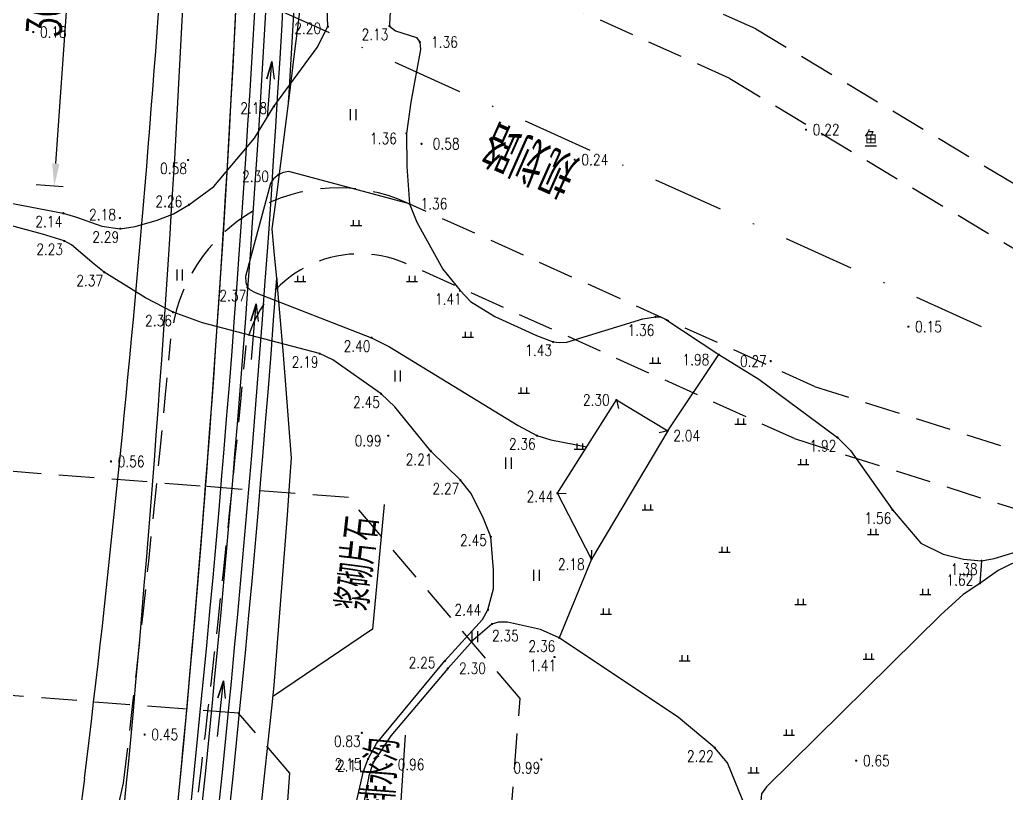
# Model space of a CAD drawing. Extents: x 500036 to 1001740, y 2543128 to 5086681.
# Drawn here: x 500792.4 to 500880.6, y 2544071.1 to 2544140.4 of the extents above; entities that cross this region are included whole.
import ezdxf
from ezdxf.enums import TextEntityAlignment as Align

# ---------------------------------------------------------------- set-up
doc = ezdxf.new("R2010")
doc.units = 0
doc.header["$LTSCALE"] = 0.5
doc.linetypes.add('DASHDOT', pattern=[25.4, 12.7, -6.35, 0, -6.35])
doc.linetypes.add('HIDDEN', pattern=[9.525, 6.35, -3.175])
doc.layers.get('0').update_dxf_attribs({"linetype": 'CONTINUOUS', "lineweight": 5})
doc.layers.get('Defpoints').update_dxf_attribs({"linetype": 'CONTINUOUS'})
for name, color, linetype in [('0-文字', 7, 'CONTINUOUS'), ('GCD', 8, 'CONTINUOUS'), ('L-河涌边线', 160, 'CONTINUOUS'), ('L-道路中线', 6, 'DASHDOT'), ('LJBX', 7, 'CONTINUOUS'), ('SPX', 4, 'CONTINUOUS'), ('分隔带', 3, 'CONTINUOUS'), ('地形图', 8, 'CONTINUOUS'), ('桥梁', 6, 'CONTINUOUS'), ('流水线', 5, 'CONTINUOUS'), ('路基边线', 1, 'CONTINUOUS'), ('路面边线', 7, 'CONTINUOUS')]:
    doc.layers.add(name, color=color, linetype=linetype)
doc.layers.add('标注', color=4, linetype='CONTINUOUS', lineweight=15)
doc.styles.add('HZ', font='romans.shx', dxfattribs={"width": 0.8, "bigfont": 'hztxt.shx'})
doc.styles.get("Standard").update_dxf_attribs({"font": 'simplex1.shx', "width": 0.7, "bigfont": 'hztxt.shx'})
doc.linetypes.add('10421', pattern='A,2,[150,AAA.SHX,S=1,R=0,X=0,Y=1],1e-11', length=2)
doc.linetypes.add('1161', pattern='A,0,[149,AAA.SHX,S=0.15,R=0,X=0,Y=0],-1.6', length=1.6)
doc.dimstyles.new('比例1000', dxfattribs={"dimtxt": 3, "dimasz": 2, "dimexe": 0.8, "dimexo": 0.8, "dimgap": 0.4, "dimtad": 1, "dimdsep": 46, "dimtxsty": 'Standard', "dimcen": 0.09, "dimclrd": 256, "dimclre": 256, "dimclrt": 7, "dimadec": 0, "dimazin": 0, "dimtfac": 1, "dimtix": 1, "dimtmove": 0, "dimatfit": 3, "dimfxl": 0, "dimtolj": 1, "dimtzin": 0, "dimarcsym": 0})

# ---------------------------------------------------------------- blocks, each defined once
blk = doc.blocks.new('*D26')
at = {"layer": 'Defpoints', "color": 0, "linetype": 'ByBlock'}
for p in [(500795.161, 2544155.652), (500797.582, 2544155.48), (500793.037, 2544125.668)]:
    blk.add_point(p, dxfattribs=at)
at = {"layer": '标注', "linetype": 'ByBlock', "lineweight": -2}
for p, q in [((500795.959, 2544155.595), (500798.38, 2544155.424)), ((500795.6, 2544127.491), (500797.441, 2544153.485)), ((500793.835, 2544125.611), (500796.257, 2544125.44))]:
    blk.add_line(p, q, dxfattribs=at)
at = {"layer": '标注', "linetype": 'ByBlock'}
for points in [[(500797.109, 2544153.509), (500797.774, 2544153.462), (500797.582, 2544155.48)], [(500795.268, 2544127.515), (500795.933, 2544127.468), (500795.459, 2544125.496)]]:
    blk.add_solid(points, dxfattribs=at)
at = {"layer": '标注', "color": 7, "linetype": 'ByBlock', "insert": (500794.625, 2544140.623), "char_height": 3, "attachment_point": 5, "rotation": 85.94872}
blk.add_mtext('\\A1;30', dxfattribs=at)
blk = doc.blocks.new('GC200')
at = {"linetype": 'Continuous', "const_width": 0.2, "flags": 128}
blk.add_lwpolyline([(-0.1, 0, 1), (0.1, 0, 1)], format="xyb", close=True, dxfattribs=at)
blk = doc.blocks.new('gc119')
for p, q in [((-1, 0), (1, 0)), ((-0.5, 1), (-0.5, 0)), ((0.5, 1), (0.5, 0))]:
    blk.add_line(p, q)
blk = doc.blocks.new('gc121')
for p, q in [((-0.5, -1), (-0.5, 1)), ((0.5, -1), (0.5, 1))]:
    blk.add_line(p, q)

msp = doc.modelspace()

# ---------------------------------------------------------------- linework, layer by layer
at = {"layer": 'L-河涌边线', "linetype": 'HIDDEN'}
for points in [[(500808.522, 2544098.63), (500601.554, 2544114.715)], [(500849.141, 2543789.695), (500824.636, 2543907.953), (500832.14, 2544016.338), (500837.135, 2544079.62), (500821.772, 2544097.598), (500808.522, 2544098.63)], [(500806.968, 2544078.69), (500601.267, 2544094.717)], [(500829.557, 2543785.637), (500804.493, 2543906.59), (500812.194, 2544017.816), (500816.544, 2544072.929), (500811.953, 2544078.302), (500806.968, 2544078.69)]]:
    msp.add_lwpolyline(points, dxfattribs=at)
at = {"layer": 'L-道路中线'}
msp.add_lwpolyline([(501372.798, 2544141.402), (501295.572, 2544140.992, 0.201659), (501252.796, 2544122.74), (501210.097, 2544078.662, -0.20731), (501166.019, 2544060.418), (501019.295, 2544062.821, -0.102157), (500960.096, 2544076.059), (500620.317, 2544229.262, 0.087425), (500519.419, 2544254.939), (500155.262, 2544282.222), (500036.321, 2544282.222)], format="xyb", dxfattribs=at)
at = {"layer": 'LJBX', "flags": 128}
for points in [[(500806.466, 2544069.554), (500806.757, 2544072.585), (500807.041, 2544075.616), (500807.32, 2544078.649), (500807.592, 2544081.681), (500807.859, 2544084.715), (500808.119, 2544087.748), (500808.374, 2544090.783), (500808.622, 2544093.818), (500808.864, 2544096.853), (500809.1, 2544099.889), (500809.33, 2544102.925), (500809.554, 2544105.962), (500809.772, 2544108.999), (500809.984, 2544112.037), (500810.19, 2544115.075), (500810.389, 2544118.113), (500810.583, 2544121.152), (500810.771, 2544124.191), (500810.952, 2544127.231), (500811.127, 2544130.271), (500811.297, 2544133.311), (500811.46, 2544136.352), (500811.617, 2544139.393), (500811.768, 2544142.434)], [(500806.466, 2544069.554), (500806.757, 2544072.585), (500807.041, 2544075.616), (500807.32, 2544078.649), (500807.592, 2544081.681), (500807.859, 2544084.715), (500808.119, 2544087.748), (500808.374, 2544090.783), (500808.622, 2544093.818), (500808.864, 2544096.853), (500809.1, 2544099.889), (500809.33, 2544102.925), (500809.554, 2544105.962), (500809.772, 2544108.999), (500809.984, 2544112.037), (500810.19, 2544115.075), (500810.389, 2544118.113), (500810.583, 2544121.152), (500810.771, 2544124.191), (500810.952, 2544127.231), (500811.127, 2544130.271), (500811.297, 2544133.311), (500811.46, 2544136.352), (500811.617, 2544139.393), (500811.757, 2544142.209)]]:
    msp.add_lwpolyline(points, dxfattribs=at)
at = {"layer": 'SPX', "flags": 128}
for points in [[(500815.359, 2544117.2), (500815.148, 2544119.618), (500814.966, 2544121.67), (500815.366, 2544124.705), (500815.76, 2544127.741), (500816.148, 2544130.779), (500816.53, 2544133.817), (500816.906, 2544136.857), (500817.276, 2544139.898), (500817.519, 2544141.926), (500817.888, 2544144.969), (500818.252, 2544148.013), (500818.609, 2544151.058), (500818.96, 2544154.104), (500819.305, 2544157.151), (500819.644, 2544160.2), (500819.866, 2544162.232), (500819.595, 2544165.303), (500819.318, 2544168.372), (500819.035, 2544171.439), (500818.746, 2544174.506), (500818.451, 2544177.571), (500818.149, 2544180.634), (500817.949, 2544182.629)], [(500816.42, 2544132.943), (500816.474, 2544133.794), (500816.659, 2544136.844), (500816.838, 2544139.894), (500816.954, 2544141.928), (500817.122, 2544144.979), (500817.285, 2544148.03), (500817.441, 2544151.082), (500817.592, 2544154.134), (500817.736, 2544157.186), (500817.874, 2544160.238), (500817.963, 2544162.274), (500818.091, 2544165.327), (500818.213, 2544168.38), (500818.329, 2544171.434), (500818.439, 2544174.488), (500818.519, 2544176.858)], [(500807.7, 2544070.227), (500808.012, 2544073.258), (500808.318, 2544076.29), (500808.618, 2544079.323), (500808.814, 2544081.345), (500809.104, 2544084.379), (500809.388, 2544087.413), (500809.666, 2544090.448), (500809.937, 2544093.484), (500810.203, 2544096.52), (500810.463, 2544099.557), (500810.632, 2544101.582), (500810.882, 2544104.619), (500811.125, 2544107.658), (500811.363, 2544110.696), (500811.594, 2544113.736), (500811.819, 2544116.775), (500812.038, 2544119.816), (500812.181, 2544121.843), (500812.39, 2544124.884), (500812.593, 2544127.925), (500812.79, 2544130.967), (500812.98, 2544134.01), (500813.165, 2544137.052), (500813.343, 2544140.096), (500813.459, 2544142.125)], [(500808.694, 2544070.123), (500809.007, 2544073.157), (500809.313, 2544076.191), (500809.613, 2544079.225), (500809.81, 2544081.249), (500810.1, 2544084.285), (500810.384, 2544087.321), (500810.662, 2544090.358), (500810.934, 2544093.396), (500811.199, 2544096.434), (500811.459, 2544099.473), (500811.629, 2544101.499), (500811.878, 2544104.539), (500812.122, 2544107.579), (500812.36, 2544110.62), (500812.591, 2544113.661), (500812.816, 2544116.703), (500813.036, 2544119.745), (500813.179, 2544121.773), (500813.388, 2544124.816), (500813.591, 2544127.86), (500813.788, 2544130.904), (500813.978, 2544133.948), (500814.163, 2544136.993), (500814.342, 2544140.038), (500814.457, 2544142.069)], [(500810.186, 2544069.968), (500810.499, 2544073.005), (500810.805, 2544076.042), (500811.106, 2544079.079), (500811.303, 2544081.105), (500811.593, 2544084.144), (500811.877, 2544087.183), (500812.156, 2544090.223), (500812.428, 2544093.264), (500812.694, 2544096.305), (500812.954, 2544099.346), (500813.124, 2544101.375), (500813.374, 2544104.417), (500813.617, 2544107.46), (500813.855, 2544110.504), (500814.087, 2544113.548), (500814.312, 2544116.593), (500814.532, 2544119.638), (500814.675, 2544121.669), (500814.884, 2544124.715), (500815.087, 2544127.761), (500815.284, 2544130.808), (500815.476, 2544133.856), (500815.66, 2544136.904), (500815.839, 2544139.951), (500815.955, 2544141.985)], [(500811.181, 2544069.865), (500811.494, 2544072.903), (500811.8, 2544075.942), (500812.101, 2544078.981), (500812.298, 2544081.009), (500812.589, 2544084.05), (500812.873, 2544087.091), (500813.152, 2544090.133), (500813.424, 2544093.176), (500813.69, 2544096.219), (500813.95, 2544099.262), (500814.12, 2544101.292), (500814.37, 2544104.336), (500814.614, 2544107.382), (500814.852, 2544110.427), (500815.084, 2544113.474), (500815.31, 2544116.52), (500815.359, 2544117.2)], [(500811.181, 2544069.865), (500811.494, 2544072.903), (500811.8, 2544075.942), (500812.101, 2544078.981), (500812.298, 2544081.009), (500812.589, 2544084.05), (500812.873, 2544087.091), (500813.152, 2544090.133), (500813.424, 2544093.176), (500813.69, 2544096.219), (500813.95, 2544099.262), (500814.12, 2544101.292), (500814.37, 2544104.336), (500814.614, 2544107.382), (500814.852, 2544110.427), (500815.084, 2544113.474), (500815.31, 2544116.52), (500815.359, 2544117.2)], [(500815.359, 2544117.2), (500815.416, 2544116.54), (500815.678, 2544113.46), (500815.934, 2544110.378), (500816.184, 2544107.296), (500816.427, 2544104.211), (500816.664, 2544101.126), (500816.519, 2544099.091), (500816.297, 2544096.039), (500816.069, 2544092.988), (500815.835, 2544089.937), (500815.595, 2544086.886), (500815.348, 2544083.836), (500815.096, 2544080.786), (500814.887, 2544078.757), (500814.569, 2544075.713), (500814.245, 2544072.67), (500813.914, 2544069.628)]]:
    msp.add_lwpolyline(points, dxfattribs=at)
at = {"layer": '分隔带'}
msp.add_arc((499291.068, 2544216.437), 1517.75, 352.74486, 358.186923, dxfattribs=at)
at = {"layer": '地形图', "linetype": 'Continuous'}
for p, q in [((500845.756, 2544106.34), (500845.94, 2544105.562)), ((500850.345, 2544103.59), (500849.569, 2544103.394)), ((500840.469, 2544097.996), (500841.268, 2544097.961)), ((500843.518, 2544092.09), (500843.541, 2544092.89))]:
    msp.add_line(p, q, dxfattribs=at)
at = {"layer": '地形图', "linetype": '10421', "flags": 128}
for points, elevation in [([(500787.528, 2544174.637), (500786.577, 2544175.228), (500786.256, 2544175.213), (500786.004, 2544174.986), (500785.788, 2544174.624), (500781.075, 2544165.807), (500780.51, 2544164.95), (500779.959, 2544164.347), (500777.572, 2544162.637), (500776.94, 2544161.877), (500776.411, 2544160.706), (500775.182, 2544156.973), (500774.708, 2544155.728), (500771.592, 2544149.116), (500770.989, 2544147.241), (500770.572, 2544144.998), (500770.47, 2544142.607), (500770.632, 2544140.957), (500771.431, 2544137.064), (500772.443, 2544133.869), (500772.87, 2544133.04), (500773.381, 2544132.303), (500773.913, 2544131.942), (500775.704, 2544131.095), (500783.878, 2544126.205), (500785.484, 2544125.529), (500791.116, 2544124.047), (500796.272, 2544123.054), (500797.454, 2544122.713), (500799.709, 2544121.886), (500801.367, 2544121.671), (500802.687, 2544121.865), (500804.673, 2544122.444), (500806.125, 2544122.991), (500807.51, 2544123.81), (500809.741, 2544125.458), (500813.386, 2544129.782), (500815.104, 2544132.606), (500818.986, 2544137.892), (500819.939, 2544139.754), (500819.876, 2544141.443), (500819.654, 2544143.33), (500819.5, 2544144.96), (500819.609, 2544146.542), (500820.003, 2544148.118), (500829.581, 2544180.179)], 2.188), ([(500831.886, 2544158.779), (500828.945, 2544151.874), (500827.36, 2544147.828), (500826.387, 2544144.553), (500825.481, 2544140.746), (500825.452, 2544139.807), (500826.001, 2544139.384), (500827.869, 2544138.788), (500828.169, 2544138.375), (500828.215, 2544137.704), (500827.349, 2544132.995), (500826.961, 2544130.195), (500827.015, 2544127.249), (500827.236, 2544123.908), (500827.9, 2544122.247), (500830.233, 2544118.044), (500831.763, 2544116.124), (500832.697, 2544115.145), (500834.887, 2544113.796), (500838.596, 2544112.108), (500840.094, 2544111.534), (500840.636, 2544111.48), (500841.325, 2544111.502), (500848.132, 2544113.605), (500849.245, 2544113.784), (500849.693, 2544113.77), (500850.08, 2544113.603), (500854.91, 2544110.398), (500858.484, 2544108.209), (500865.531, 2544102.98), (500866.682, 2544101.817), (500870.448, 2544096.506), (500873.001, 2544093.514), (500874.972, 2544092.529), (500876.805, 2544092.079), (500878.414, 2544091.939), (500879.562, 2544092.158), (500881.52, 2544092.737), (500888.849, 2544095.379), (500889.979, 2544095.509), (500892.006, 2544095.477), (500894.8, 2544095.328), (500895.677, 2544095.374), (500896.676, 2544095.689), (500898.97, 2544096.684), (500899.844, 2544097.113), (500906.885, 2544101.427), (500908.475, 2544102.59), (500909.658, 2544103.738), (500911.388, 2544105.763), (500911.905, 2544106.634), (500912.103, 2544107.698), (500912.124, 2544108.705), (500911.954, 2544109.512), (500908.154, 2544122.994), (500907.95, 2544124.547), (500907.974, 2544125.9), (500908.485, 2544128.661), (500908.543, 2544129.684), (500908.425, 2544130.364), (500908.012, 2544130.929), (500907.371, 2544131.427), (500900.534, 2544134.428), (500898.104, 2544135.29), (500896.103, 2544136.082), (500886.283, 2544138.947), (500884.921, 2544139.568), (500880.009, 2544142.333), (500879.157, 2544142.676), (500878.464, 2544142.791), (500877.693, 2544142.778), (500877.146, 2544142.793), (500875.909, 2544143.001), (500866.599, 2544145.355), (500865.631, 2544145.82), (500865.01, 2544146.53), (500864.659, 2544147.372), (500864.623, 2544147.929), (500865.399, 2544150.776), (500870.278, 2544165.782)], 1.433)]:
    msp.add_lwpolyline(points, dxfattribs=dict(at, elevation=elevation))
for points in [[(500792.147, 2544038.933), (500805.582, 2544040.064), (500810.459, 2544040.712), (500811.951, 2544041.391), (500812.525, 2544042.394), (500813.244, 2544044.104), (500817.014, 2544054.305), (500821.063, 2544064.981), (500821.724, 2544067.014), (500823.122, 2544073.107), (500823.54, 2544074.212), (500824.297, 2544075.581), (500830.417, 2544082.983), (500833.77, 2544086.688), (500834.265, 2544087.557), (500834.759, 2544089.427), (500834.761, 2544091.124), (500834.514, 2544094.09), (500833.813, 2544095.892), (500832.736, 2544097.984), (500831.799, 2544099.154), (500829.152, 2544101.761), (500825.923, 2544105.738), (500824.7, 2544106.891), (500820.385, 2544109.943), (500819.204, 2544110.487), (500808.724, 2544113.236), (500806.09, 2544114.194), (500803.625, 2544115.485), (500799.936, 2544117.773), (500799.021, 2544118.49), (500797.01, 2544120.218), (500796.354, 2544120.572), (500794.415, 2544121.194), (500787.868, 2544122.939), (500777.547, 2544127.537), (500776.645, 2544127.618), (500775.973, 2544127.511), (500775.322, 2544127.187), (500774.536, 2544126.71), (500773.685, 2544124.794), (500772.617, 2544123.696), (500761.137, 2544118.997), (500758.694, 2544117.644), (500758.009, 2544117.161), (500757.551, 2544116.694), (500756.979, 2544115.46), (500755.967, 2544112.99), (500755.591, 2544111.787), (500755.322, 2544110.42), (500755.027, 2544109.301), (500749.759, 2544094.924), (500747.774, 2544088.373), (500746.784, 2544083.874), (500744.837, 2544074.242), (500744.608, 2544071.751), (500745.213, 2544070.257), (500748.036, 2544067.155), (500748.873, 2544066.06), (500750.165, 2544063.154), (500750.744, 2544062.442), (500751.749, 2544061.855), (500761.28, 2544057.107), (500765.218, 2544054.954), (500770.024, 2544052.163), (500784.845, 2544042.942), (500790.207, 2544039.424), (500791.253, 2544039.086)], [(500842.266, 2544022.772), (500843.235, 2544023.129), (500843.593, 2544023.315), (500844.138, 2544023.676), (500845.362, 2544024.697), (500846.163, 2544025.47), (500858.704, 2544040.297), (500862.257, 2544044.31), (500862.752, 2544044.953), (500862.848, 2544045.637), (500862.771, 2544046.719), (500862.789, 2544047.103), (500863.035, 2544047.702), (500863.336, 2544048.004), (500863.881, 2544048.261), (500867.012, 2544049.21), (500867.451, 2544049.436), (500867.875, 2544049.784), (500868.028, 2544050.145), (500868.119, 2544050.563), (500867.62, 2544053.764), (500867.545, 2544054.936), (500867.091, 2544056.729), (500866.024, 2544059.665), (500864.517, 2544062.455), (500863.358, 2544064.058), (500858.252, 2544068.473), (500857.334, 2544069.848), (500855.696, 2544073.873), (500854.56, 2544075.214), (500851.317, 2544077.925), (500840.634, 2544085.059), (500838.956, 2544085.786), (500836, 2544086.444), (500835.204, 2544086.443), (500834.621, 2544086.288), (500832.948, 2544084.837), (500830.674, 2544082.32), (500825.573, 2544076.272), (500824.004, 2544073.902), (500823.603, 2544072.711), (500822.789, 2544068.359), (500821.623, 2544065.038), (500817.549, 2544054.067), (500813.358, 2544043.143), (500813.123, 2544042.221), (500813.017, 2544041.021), (500813.176, 2544039.485), (500813.748, 2544038.379), (500814.939, 2544037.259), (500816.194, 2544036.468), (500820.346, 2544034.707), (500822.105, 2544033.756), (500828.899, 2544029.171), (500835.868, 2544024.363), (500838.477, 2544023.126), (500840.583, 2544022.783)]]:
    msp.add_lwpolyline(points, close=True, dxfattribs=at)
at = {"layer": '地形图', "linetype": '10421'}
msp.add_lwpolyline([(500827.236, 2544123.908), (500816.44, 2544126.787), (500815.932, 2544126.702), (500815.518, 2544126.5), (500815.083, 2544126.142), (500814.814, 2544125.701), (500812.564, 2544117.38), (500812.615, 2544116.842), (500812.736, 2544116.431), (500812.978, 2544116.207), (500813.431, 2544115.973), (500823.851, 2544111.91), (500825.462, 2544111.083), (500836.969, 2544104.054), (500838.637, 2544103.151), (500839.896, 2544102.76), (500843.097, 2544102.145)], dxfattribs=at)
at = {"layer": '地形图', "linetype": '10421', "flags": 128}
msp.add_lwpolyline([(500850.345, 2544103.59), (500854.91, 2544110.398)], dxfattribs=at)
at = {"layer": '地形图', "linetype": 'Continuous', "elevation": 2.3, "flags": 128}
msp.add_lwpolyline([(500845.756, 2544106.34), (500850.345, 2544103.59), (500843.518, 2544092.09), (500840.469, 2544097.996)], close=True, dxfattribs=at)
at = {"layer": '地形图', "linetype": '10421', "elevation": 1.887, "flags": 128}
msp.add_lwpolyline([(500873.037, 2544057.045), (500874.352, 2544055.676), (500885.963, 2544048.943), (500888.668, 2544047.689), (500890.453, 2544047.237), (500893.84, 2544046.947), (500896.683, 2544047.122), (500897.823, 2544047.456), (500898.851, 2544048.013), (500901.705, 2544049.91), (500902.811, 2544051.167), (500903.995, 2544053.091), (500909.086, 2544064.712), (500911.266, 2544069.304), (500916.991, 2544080.014), (500918.608, 2544083.026), (500920.356, 2544087.691), (500920.695, 2544089.789), (500920.356, 2544091.749), (500919.614, 2544093.467), (500918.934, 2544094.482), (500916.678, 2544096.675), (500912.912, 2544099.07), (500910.983, 2544100.046), (500909.576, 2544100.535), (500908.624, 2544100.739), (500908.016, 2544100.692), (500901.929, 2544097.239), (500900.252, 2544096.401), (500898.071, 2544095.67), (500896.792, 2544095.305), (500895.76, 2544095.09), (500894.586, 2544094.934), (500890.324, 2544095.06), (500888.956, 2544095.001), (500887.773, 2544094.593), (500882.438, 2544092.335), (500879.896, 2544091.082), (500878.279, 2544089.925), (500876.766, 2544088.939), (500874.778, 2544087.098), (500859.185, 2544071.701), (500858.724, 2544071.078), (500858.676, 2544070.476), (500858.893, 2544070.182), (500859.262, 2544069.926), (500868.061, 2544067.3), (500869.063, 2544066.481), (500869.601, 2544065.881), (500870.052, 2544065.223), (500872.204, 2544058.376)], close=True, dxfattribs=at)
at = {"layer": '地形图', "linetype": '1161', "flags": 128}
for points in [[(500843.518, 2544092.09), (500840.634, 2544085.059)], [(500878.414, 2544091.939), (500878.279, 2544089.925)]]:
    msp.add_lwpolyline(points, dxfattribs=at)
at = {"layer": '桥梁', "color": 7}
for p, q in [((500824.982, 2544096.986), (500823.925, 2544085.812)), ((500823.925, 2544085.812), (500814.991, 2544079.771)), ((500826.842, 2544076.337), (500826.171, 2544065.628))]:
    msp.add_line(p, q, dxfattribs=at)
at = {"layer": '流水线', "flags": 128}
for points in [[(500814.546, 2544131.645), (500814.915, 2544136.631), (500814.468, 2544135.095), (500814.915, 2544136.631), (500815.131, 2544135.046)], [(500813.094, 2544109.957), (500813.512, 2544114.939), (500813.05, 2544113.408), (500813.512, 2544114.939), (500813.713, 2544113.352)], [(500810.08, 2544076.232), (500810.594, 2544081.205), (500810.102, 2544079.683), (500810.594, 2544081.205), (500810.764, 2544079.615)]]:
    msp.add_lwpolyline(points, dxfattribs=at)
at = {"layer": '路基边线', "linetype": 'HIDDEN'}
for p, q in [((500858.215, 2544139.547), (500830.602, 2544151.998)), ((500858.215, 2544139.547), (500884.125, 2544124.025)), ((500861.689, 2544102.878), (500826.909, 2544118.56)), ((500861.689, 2544102.878), (500890.477, 2544093.738))]:
    msp.add_line(p, q, dxfattribs=at)
at = {"layer": '路基边线', "linetype": 'HIDDEN', "flags": 128}
msp.add_lwpolyline([(500808.354, 2544071.225, 0.006955), (500812.618, 2544111.215, 0.006955)], format="xyb", dxfattribs=at)
at = {"layer": '路基边线'}
for centre, radius, start, end in [((499291.068, 2544216.437), 1522.5, 352.74486, 358.766824), ((499290.087, 2544216.486), 1523.481, 355.48323, 358.091846), ((499279.092, 2544217.609), 1534.531, 353.319278, 355.473768)]:
    msp.add_arc(centre, radius, start, end, dxfattribs=at)
at = {"layer": '路基边线', "linetype": 'HIDDEN'}
msp.add_arc((500822.775, 2544109.028), 10.39, 66.55518, 167.8503, dxfattribs=at)
at = {"layer": '路面边线', "linetype": 'HIDDEN'}
for p, q in [((500855.895, 2544135.109), (500828.547, 2544147.44)), ((500855.895, 2544135.109), (500881.805, 2544119.587)), ((500863.48, 2544107.556), (500827.015, 2544123.997)), ((500863.48, 2544107.556), (500892.267, 2544098.415)), ((500792.85, 2544032.915), (500801.653, 2544072.034))]:
    msp.add_line(p, q, dxfattribs=at)
at = {"layer": '路面边线'}
msp.add_line((500798.178, 2544072.453), (500792.85, 2544032.915), dxfattribs=at)
at = {"layer": '路面边线', "flags": 128}
msp.add_lwpolyline([(500798.178, 2544072.453, 0.019139), (500807.178, 2544182.208, 0.019139)], format="xyb", dxfattribs=at)
at = {"layer": '路面边线', "linetype": 'HIDDEN', "flags": 128}
msp.add_lwpolyline([(500801.653, 2544072.034, 0.006931), (500805.893, 2544111.798, 0.006931)], format="xyb", dxfattribs=at)
at = {"layer": '路面边线', "linetype": 'HIDDEN'}
msp.add_arc((500820.851, 2544110.286), 15.034, 65.79244, 174.22579, dxfattribs=at)

# ---------------------------------------------------------------- block references
at = {"layer": '地形图', "linetype": 'Continuous'}
ref = msp.add_blockref('GC200', (500793.581, 2544139.267, 0.18), dxfattribs=dict(at, xscale=0.5, yscale=0.5, zscale=0.5))
ref.add_attrib('height', '0.18', dxfattribs={"layer": 'GCD', "linetype": 'Continuous', "height": 1, "style": 'HZ', "width": 0.8}).set_placement((500794.181, 2544139.267, 0.18), align=Align.MIDDLE_LEFT)
ref = msp.add_blockref('GC200', (500819.939, 2544139.754, 2.204), dxfattribs=dict(at, xscale=0.5, yscale=0.5, zscale=0.5))
ref.add_attrib('height', '2.20', dxfattribs={"layer": 'GCD', "linetype": 'Continuous', "height": 1, "style": 'HZ', "width": 0.8}).set_placement((500816.939, 2544139.604, 2.2), align=Align.MIDDLE_LEFT)
ref = msp.add_blockref('GC200', (500825.452, 2544139.807, 2.129), dxfattribs=dict(at, xscale=0.5, yscale=0.5, zscale=0.5))
ref.add_attrib('height', '2.13', dxfattribs={"layer": 'GCD', "linetype": 'Continuous', "height": 1, "style": 'HZ', "width": 0.8}).set_placement((500822.952, 2544139.057, 2.13), align=Align.MIDDLE_LEFT)
ref = msp.add_blockref('GC200', (500828.169, 2544138.375, 1.355), dxfattribs=dict(at, xscale=0.5, yscale=0.5, zscale=0.5))
ref.add_attrib('height', '1.36', dxfattribs={"layer": 'GCD', "linetype": 'Continuous', "height": 1, "style": 'HZ', "width": 0.8}).set_placement((500829.169, 2544138.375, 1.36), align=Align.MIDDLE_LEFT)
ref = msp.add_blockref('GC200', (500815.104, 2544132.606, 2.181), dxfattribs=dict(at, xscale=0.5, yscale=0.5, zscale=0.5))
ref.add_attrib('height', '2.18', dxfattribs={"layer": 'GCD', "linetype": 'Continuous', "height": 1, "style": 'HZ', "width": 0.8}).set_placement((500812.104, 2544132.456, 2.18), align=Align.MIDDLE_LEFT)
at = {"layer": '地形图', "linetype": 'Continuous', "xscale": 0.5, "yscale": 0.5}
for name, p in [('gc121', (500822.208, 2544131.87)), ('gc119', (500822.467, 2544121.947)), ('gc121', (500806.694, 2544117.523)), ('gc119', (500817.467, 2544116.947)), ('gc119', (500827.467, 2544116.947)), ('gc119', (500832.467, 2544111.947)), ('gc119', (500849.227, 2544109.627)), ('gc121', (500826.202, 2544108.48)), ('gc119', (500837.467, 2544106.947)), ('gc119', (500856.859, 2544104.186)), ('gc119', (500842.467, 2544101.947)), ('gc121', (500836.114, 2544100.685)), ('gc119', (500862.474, 2544100.551)), ('gc119', (500848.544, 2544096.498)), ('gc119', (500868.722, 2544094.308)), ('gc119', (500855.424, 2544092.705)), ('gc121', (500838.609, 2544090.645)), ('gc119', (500873.388, 2544088.934)), ('gc119', (500844.827, 2544087.173)), ('gc119', (500862.225, 2544088.042)), ('gc121', (500833.107, 2544085.15)), ('gc119', (500851.866, 2544082.985)), ('gc119', (500868.315, 2544083.143)), ('gc119', (500861.197, 2544076.347)), ('gc119', (500858.026, 2544072.975))]:
    msp.add_blockref(name, p, dxfattribs=at)
at = {"layer": '地形图', "linetype": 'Continuous'}
ref = msp.add_blockref('GC200', (500862.718, 2544130.534, 0.22), dxfattribs=dict(at, xscale=0.5, yscale=0.5, zscale=0.5))
ref.add_attrib('height', '0.22', dxfattribs={"layer": 'GCD', "linetype": 'Continuous', "height": 1, "style": 'HZ', "width": 0.8}).set_placement((500863.318, 2544130.534, 0.22), align=Align.MIDDLE_LEFT)
ref = msp.add_blockref('GC200', (500826.961, 2544130.195, 1.357), dxfattribs=dict(at, xscale=0.5, yscale=0.5, zscale=0.5))
ref.add_attrib('height', '1.36', dxfattribs={"layer": 'GCD', "linetype": 'Continuous', "height": 1, "style": 'HZ', "width": 0.8}).set_placement((500823.711, 2544129.745, 1.36), align=Align.MIDDLE_LEFT)
ref = msp.add_blockref('GC200', (500828.32, 2544129.269, 0.578), dxfattribs=dict(at, xscale=0.5, yscale=0.5, zscale=0.5))
ref.add_attrib('height', '0.58', dxfattribs={"layer": 'GCD', "linetype": 'Continuous', "height": 1, "style": 'HZ', "width": 0.8}).set_placement((500829.32, 2544129.269, 0.58), align=Align.MIDDLE_LEFT)
ref = msp.add_blockref('GC200', (500842.021, 2544127.845, 0.24), dxfattribs=dict(at, xscale=0.5, yscale=0.5, zscale=0.5))
ref.add_attrib('height', '0.24', dxfattribs={"layer": 'GCD', "linetype": 'Continuous', "height": 1, "style": 'HZ', "width": 0.8}).set_placement((500842.621, 2544127.845, 0.24), align=Align.MIDDLE_LEFT)
ref = msp.add_blockref('GC200', (500807.433, 2544127.816, 0.578), dxfattribs=dict(at, xscale=0.5, yscale=0.5, zscale=0.5))
ref.add_attrib('height', '0.58', dxfattribs={"layer": 'GCD', "linetype": 'Continuous', "height": 1, "style": 'HZ', "width": 0.8}).set_placement((500804.933, 2544127.066, 0.58), align=Align.MIDDLE_LEFT)
ref = msp.add_blockref('GC200', (500815.518, 2544126.5, 2.302), dxfattribs=dict(at, xscale=0.5, yscale=0.5, zscale=0.5))
ref.add_attrib('height', '2.30', dxfattribs={"layer": 'GCD', "linetype": 'Continuous', "height": 1, "style": 'HZ', "width": 0.8}).set_placement((500812.268, 2544126.35, 2.3), align=Align.MIDDLE_LEFT)
ref = msp.add_blockref('GC200', (500807.51, 2544123.81, 2.258), dxfattribs=dict(at, xscale=0.5, yscale=0.5, zscale=0.5))
ref.add_attrib('height', '2.26', dxfattribs={"layer": 'GCD', "linetype": 'Continuous', "height": 1, "style": 'HZ', "width": 0.8}).set_placement((500804.51, 2544124.11, 2.26), align=Align.MIDDLE_LEFT)
ref = msp.add_blockref('GC200', (500827.236, 2544123.908, 1.361), dxfattribs=dict(at, xscale=0.5, yscale=0.5, zscale=0.5))
ref.add_attrib('height', '1.36', dxfattribs={"layer": 'GCD', "linetype": 'Continuous', "height": 1, "style": 'HZ', "width": 0.8}).set_placement((500828.236, 2544123.908, 1.36), align=Align.MIDDLE_LEFT)
ref = msp.add_blockref('GC200', (500796.272, 2544123.054, 2.143), dxfattribs=dict(at, xscale=0.5, yscale=0.5, zscale=0.5))
ref.add_attrib('height', '2.14', dxfattribs={"layer": 'GCD', "linetype": 'Continuous', "height": 1, "style": 'HZ', "width": 0.8}).set_placement((500793.772, 2544122.304, 2.14), align=Align.MIDDLE_LEFT)
ref = msp.add_blockref('GC200', (500801.331, 2544122.622, 2.178), dxfattribs=dict(at, xscale=0.5, yscale=0.5, zscale=0.5))
ref.add_attrib('height', '2.18', dxfattribs={"layer": 'GCD', "linetype": 'Continuous', "height": 1, "style": 'HZ', "width": 0.8}).set_placement((500798.581, 2544122.922, 2.18), align=Align.MIDDLE_LEFT)
ref = msp.add_blockref('GC200', (500801.367, 2544121.671, 2.292), dxfattribs=dict(at, xscale=0.5, yscale=0.5, zscale=0.5))
ref.add_attrib('height', '2.29', dxfattribs={"layer": 'GCD', "linetype": 'Continuous', "height": 1, "style": 'HZ', "width": 0.8}).set_placement((500798.867, 2544120.921, 2.29), align=Align.MIDDLE_LEFT)
ref = msp.add_blockref('GC200', (500796.354, 2544120.572, 2.233), dxfattribs=dict(at, xscale=0.5, yscale=0.5, zscale=0.5))
ref.add_attrib('height', '2.23', dxfattribs={"layer": 'GCD', "linetype": 'Continuous', "height": 1, "style": 'HZ', "width": 0.8}).set_placement((500793.854, 2544119.822, 2.23), align=Align.MIDDLE_LEFT)
ref = msp.add_blockref('GC200', (500799.936, 2544117.773, 2.375), dxfattribs=dict(at, xscale=0.5, yscale=0.5, zscale=0.5))
ref.add_attrib('height', '2.37', dxfattribs={"layer": 'GCD', "linetype": 'Continuous', "height": 1, "style": 'HZ', "width": 0.8}).set_placement((500797.436, 2544117.023, 2.37), align=Align.MIDDLE_LEFT)
ref = msp.add_blockref('GC200', (500812.736, 2544116.431, 2.373), dxfattribs=dict(at, xscale=0.5, yscale=0.5, zscale=0.5))
ref.add_attrib('height', '2.37', dxfattribs={"layer": 'GCD', "linetype": 'Continuous', "height": 1, "style": 'HZ', "width": 0.8}).set_placement((500810.236, 2544115.681, 2.37), align=Align.MIDDLE_LEFT)
ref = msp.add_blockref('GC200', (500831.763, 2544116.124, 1.405), dxfattribs=dict(at, xscale=0.5, yscale=0.5, zscale=0.5))
ref.add_attrib('height', '1.41', dxfattribs={"layer": 'GCD', "linetype": 'Continuous', "height": 1, "style": 'HZ', "width": 0.8}).set_placement((500829.513, 2544115.374, 1.41), align=Align.MIDDLE_LEFT)
ref = msp.add_blockref('GC200', (500806.09, 2544114.194, 2.358), dxfattribs=dict(at, xscale=0.5, yscale=0.5, zscale=0.5))
ref.add_attrib('height', '2.36', dxfattribs={"layer": 'GCD', "linetype": 'Continuous', "height": 1, "style": 'HZ', "width": 0.8}).set_placement((500803.59, 2544113.444, 2.36), align=Align.MIDDLE_LEFT)
ref = msp.add_blockref('GC200', (500849.245, 2544113.784, 1.357), dxfattribs=dict(at, xscale=0.5, yscale=0.5, zscale=0.5))
ref.add_attrib('height', '1.36', dxfattribs={"layer": 'GCD', "linetype": 'Continuous', "height": 1, "style": 'HZ', "width": 0.8}).set_placement((500846.745, 2544112.584, 1.36), align=Align.MIDDLE_LEFT)
ref = msp.add_blockref('GC200', (500871.878, 2544112.902, 0.15), dxfattribs=dict(at, xscale=0.5, yscale=0.5, zscale=0.5))
ref.add_attrib('height', '0.15', dxfattribs={"layer": 'GCD', "linetype": 'Continuous', "height": 1, "style": 'HZ', "width": 0.8}).set_placement((500872.478, 2544112.902, 0.15), align=Align.MIDDLE_LEFT)
ref = msp.add_blockref('GC200', (500823.851, 2544111.91, 2.397), dxfattribs=dict(at, xscale=0.5, yscale=0.5, zscale=0.5))
ref.add_attrib('height', '2.40', dxfattribs={"layer": 'GCD', "linetype": 'Continuous', "height": 1, "style": 'HZ', "width": 0.8}).set_placement((500821.351, 2544111.16, 2.4), align=Align.MIDDLE_LEFT)
ref = msp.add_blockref('GC200', (500840.094, 2544111.534, 1.433), dxfattribs=dict(at, xscale=0.5, yscale=0.5, zscale=0.5))
ref.add_attrib('height', '1.43', dxfattribs={"layer": 'GCD', "linetype": 'Continuous', "height": 1, "style": 'HZ', "width": 0.8}).set_placement((500837.594, 2544110.784, 1.43), align=Align.MIDDLE_LEFT)
ref = msp.add_blockref('GC200', (500819.204, 2544110.487, 2.19), dxfattribs=dict(at, xscale=0.5, yscale=0.5, zscale=0.5))
ref.add_attrib('height', '2.19', dxfattribs={"layer": 'GCD', "linetype": 'Continuous', "height": 1, "style": 'HZ', "width": 0.8}).set_placement((500816.704, 2544109.737, 2.19), align=Align.MIDDLE_LEFT)
ref = msp.add_blockref('GC200', (500854.91, 2544110.398, 1.982), dxfattribs=dict(at, xscale=0.5, yscale=0.5, zscale=0.5))
ref.add_attrib('height', '1.98', dxfattribs={"layer": 'GCD', "linetype": 'Continuous', "height": 1, "style": 'HZ', "width": 0.8}).set_placement((500851.66, 2544109.948, 1.98), align=Align.MIDDLE_LEFT)
ref = msp.add_blockref('GC200', (500859.559, 2544109.816, 0.267), dxfattribs=dict(at, xscale=0.5, yscale=0.5, zscale=0.5))
ref.add_attrib('height', '0.27', dxfattribs={"layer": 'GCD', "linetype": 'Continuous', "height": 1, "style": 'HZ', "width": 0.8}).set_placement((500856.809, 2544109.816, 0.27), align=Align.MIDDLE_LEFT)
ref = msp.add_blockref('GC200', (500824.7, 2544106.891, 2.448), dxfattribs=dict(at, xscale=0.5, yscale=0.5, zscale=0.5))
ref.add_attrib('height', '2.45', dxfattribs={"layer": 'GCD', "linetype": 'Continuous', "height": 1, "style": 'HZ', "width": 0.8}).set_placement((500822.2, 2544106.141, 2.45), align=Align.MIDDLE_LEFT)
ref = msp.add_blockref('GC200', (500845.756, 2544106.34, 2.3), dxfattribs=dict(at, xscale=0.5, yscale=0.5, zscale=0.5))
ref.add_attrib('height', '2.30', dxfattribs={"layer": 'GCD', "linetype": 'Continuous', "height": 1, "style": 'HZ', "width": 0.8}).set_placement((500842.756, 2544106.34, 2.3), align=Align.MIDDLE_LEFT)
ref = msp.add_blockref('GC200', (500850.345, 2544103.59, 2.042), dxfattribs=dict(at, xscale=0.5, yscale=0.5, zscale=0.5))
ref.add_attrib('height', '2.04', dxfattribs={"layer": 'GCD', "linetype": 'Continuous', "height": 1, "style": 'HZ', "width": 0.8}).set_placement((500850.845, 2544103.14, 2.04), align=Align.MIDDLE_LEFT)
ref = msp.add_blockref('GC200', (500825.342, 2544103.142, 0.987), dxfattribs=dict(at, xscale=0.5, yscale=0.5, zscale=0.5))
ref.add_attrib('height', '0.99', dxfattribs={"layer": 'GCD', "linetype": 'Continuous', "height": 1, "style": 'HZ', "width": 0.8}).set_placement((500822.342, 2544102.692, 0.99), align=Align.MIDDLE_LEFT)
ref = msp.add_blockref('GC200', (500838.637, 2544103.151, 2.36), dxfattribs=dict(at, xscale=0.5, yscale=0.5, zscale=0.5))
ref.add_attrib('height', '2.36', dxfattribs={"layer": 'GCD', "linetype": 'Continuous', "height": 1, "style": 'HZ', "width": 0.8}).set_placement((500836.137, 2544102.401, 2.36), align=Align.MIDDLE_LEFT)
ref = msp.add_blockref('GC200', (500865.531, 2544102.98, 1.915), dxfattribs=dict(at, xscale=0.5, yscale=0.5, zscale=0.5))
ref.add_attrib('height', '1.92', dxfattribs={"layer": 'GCD', "linetype": 'Continuous', "height": 1, "style": 'HZ', "width": 0.8}).set_placement((500863.031, 2544102.23, 1.92), align=Align.MIDDLE_LEFT)
ref = msp.add_blockref('GC200', (500829.152, 2544101.761, 2.212), dxfattribs=dict(at, xscale=0.5, yscale=0.5, zscale=0.5))
ref.add_attrib('height', '2.21', dxfattribs={"layer": 'GCD', "linetype": 'Continuous', "height": 1, "style": 'HZ', "width": 0.8}).set_placement((500826.902, 2544101.011, 2.21), align=Align.MIDDLE_LEFT)
ref = msp.add_blockref('GC200', (500800.534, 2544100.835, 0.56), dxfattribs=dict(at, xscale=0.5, yscale=0.5, zscale=0.5))
ref.add_attrib('height', '0.56', dxfattribs={"layer": 'GCD', "linetype": 'Continuous', "height": 1, "style": 'HZ', "width": 0.8}).set_placement((500801.134, 2544100.835, 0.56), align=Align.MIDDLE_LEFT)
ref = msp.add_blockref('GC200', (500831.799, 2544099.154, 2.265), dxfattribs=dict(at, xscale=0.5, yscale=0.5, zscale=0.5))
ref.add_attrib('height', '2.27', dxfattribs={"layer": 'GCD', "linetype": 'Continuous', "height": 1, "style": 'HZ', "width": 0.8}).set_placement((500829.299, 2544098.404, 2.27), align=Align.MIDDLE_LEFT)
ref = msp.add_blockref('GC200', (500840.469, 2544097.996, 2.441), dxfattribs=dict(at, xscale=0.5, yscale=0.5, zscale=0.5))
ref.add_attrib('height', '2.44', dxfattribs={"layer": 'GCD', "linetype": 'Continuous', "height": 1, "style": 'HZ', "width": 0.8}).set_placement((500837.719, 2544097.696, 2.44), align=Align.MIDDLE_LEFT)
ref = msp.add_blockref('GC200', (500870.448, 2544096.506, 1.556), dxfattribs=dict(at, xscale=0.5, yscale=0.5, zscale=0.5))
ref.add_attrib('height', '1.56', dxfattribs={"layer": 'GCD', "linetype": 'Continuous', "height": 1, "style": 'HZ', "width": 0.8}).set_placement((500867.948, 2544095.756, 1.56), align=Align.MIDDLE_LEFT)
ref = msp.add_blockref('GC200', (500834.514, 2544094.09, 2.45), dxfattribs=dict(at, xscale=0.5, yscale=0.5, zscale=0.5))
ref.add_attrib('height', '2.45', dxfattribs={"layer": 'GCD', "linetype": 'Continuous', "height": 1, "style": 'HZ', "width": 0.8}).set_placement((500831.764, 2544093.79, 2.45), align=Align.MIDDLE_LEFT)
ref = msp.add_blockref('GC200', (500843.518, 2544092.09, 2.183), dxfattribs=dict(at, xscale=0.5, yscale=0.5, zscale=0.5))
ref.add_attrib('height', '2.18', dxfattribs={"layer": 'GCD', "linetype": 'Continuous', "height": 1, "style": 'HZ', "width": 0.8}).set_placement((500840.518, 2544091.64, 2.18), align=Align.MIDDLE_LEFT)
ref = msp.add_blockref('GC200', (500878.414, 2544091.939, 1.379), dxfattribs=dict(at, xscale=0.5, yscale=0.5, zscale=0.5))
ref.add_attrib('height', '1.38', dxfattribs={"layer": 'GCD', "linetype": 'Continuous', "height": 1, "style": 'HZ', "width": 0.8}).set_placement((500875.664, 2544091.189, 1.38), align=Align.MIDDLE_LEFT)
ref = msp.add_blockref('GC200', (500878.279, 2544089.925, 1.619), dxfattribs=dict(at, xscale=0.5, yscale=0.5, zscale=0.5))
ref.add_attrib('height', '1.62', dxfattribs={"layer": 'GCD', "linetype": 'Continuous', "height": 1, "style": 'HZ', "width": 0.8}).set_placement((500875.279, 2544090.225, 1.62), align=Align.MIDDLE_LEFT)
ref = msp.add_blockref('GC200', (500834.265, 2544087.557, 2.443), dxfattribs=dict(at, xscale=0.5, yscale=0.5, zscale=0.5))
ref.add_attrib('height', '2.44', dxfattribs={"layer": 'GCD', "linetype": 'Continuous', "height": 1, "style": 'HZ', "width": 0.8}).set_placement((500831.265, 2544087.557, 2.44), align=Align.MIDDLE_LEFT)
ref = msp.add_blockref('GC200', (500834.621, 2544086.288, 2.346), dxfattribs=dict(at, xscale=0.5, yscale=0.5, zscale=0.5))
ref.add_attrib('height', '2.35', dxfattribs={"layer": 'GCD', "linetype": 'Continuous', "height": 1, "style": 'HZ', "width": 0.8}).set_placement((500834.621, 2544085.238, 2.35), align=Align.MIDDLE_LEFT)
ref = msp.add_blockref('GC200', (500840.634, 2544085.059, 2.36), dxfattribs=dict(at, xscale=0.5, yscale=0.5, zscale=0.5))
ref.add_attrib('height', '2.36', dxfattribs={"layer": 'GCD', "linetype": 'Continuous', "height": 1, "style": 'HZ', "width": 0.8}).set_placement((500837.884, 2544084.309, 2.36), align=Align.MIDDLE_LEFT)
ref = msp.add_blockref('GC200', (500830.417, 2544082.983, 2.255), dxfattribs=dict(at, xscale=0.5, yscale=0.5, zscale=0.5))
ref.add_attrib('height', '2.25', dxfattribs={"layer": 'GCD', "linetype": 'Continuous', "height": 1, "style": 'HZ', "width": 0.8}).set_placement((500827.167, 2544082.833, 2.25), align=Align.MIDDLE_LEFT)
ref = msp.add_blockref('GC200', (500840.214, 2544083.332, 1.408), dxfattribs=dict(at, xscale=0.5, yscale=0.5, zscale=0.5))
ref.add_attrib('height', '1.41', dxfattribs={"layer": 'GCD', "linetype": 'Continuous', "height": 1, "style": 'HZ', "width": 0.8}).set_placement((500837.964, 2544082.582, 1.41), align=Align.MIDDLE_LEFT)
ref = msp.add_blockref('GC200', (500830.674, 2544082.32, 2.304), dxfattribs=dict(at, xscale=0.5, yscale=0.5, zscale=0.5))
ref.add_attrib('height', '2.30', dxfattribs={"layer": 'GCD', "linetype": 'Continuous', "height": 1, "style": 'HZ', "width": 0.8}).set_placement((500831.674, 2544082.32, 2.3), align=Align.MIDDLE_LEFT)
ref = msp.add_blockref('GC200', (500803.547, 2544076.392, 0.45), dxfattribs=dict(at, xscale=0.5, yscale=0.5, zscale=0.5))
ref.add_attrib('height', '0.45', dxfattribs={"layer": 'GCD', "linetype": 'Continuous', "height": 1, "style": 'HZ', "width": 0.8}).set_placement((500804.147, 2544076.392, 0.45), align=Align.MIDDLE_LEFT)
ref = msp.add_blockref('GC200', (500822.978, 2544076.544, 0.832), dxfattribs=dict(at, xscale=0.5, yscale=0.5, zscale=0.5))
ref.add_attrib('height', '0.83', dxfattribs={"layer": 'GCD', "linetype": 'Continuous', "height": 1, "style": 'HZ', "width": 0.8}).set_placement((500820.478, 2544075.794, 0.83), align=Align.MIDDLE_LEFT)
ref = msp.add_blockref('GC200', (500854.56, 2544075.214, 2.217), dxfattribs=dict(at, xscale=0.5, yscale=0.5, zscale=0.5))
ref.add_attrib('height', '2.22', dxfattribs={"layer": 'GCD', "linetype": 'Continuous', "height": 1, "style": 'HZ', "width": 0.8}).set_placement((500852.06, 2544074.464, 2.22), align=Align.MIDDLE_LEFT)
ref = msp.add_blockref('GC200', (500867.209, 2544074.057, 0.65), dxfattribs=dict(at, xscale=0.5, yscale=0.5, zscale=0.5))
ref.add_attrib('height', '0.65', dxfattribs={"layer": 'GCD', "linetype": 'Continuous', "height": 1, "style": 'HZ', "width": 0.8}).set_placement((500867.809, 2544074.057, 0.65), align=Align.MIDDLE_LEFT)
ref = msp.add_blockref('GC200', (500823.54, 2544074.212, 2.148), dxfattribs=dict(at, xscale=0.5, yscale=0.5, zscale=0.5))
ref.add_attrib('height', '2.15', dxfattribs={"layer": 'GCD', "linetype": 'Continuous', "height": 1, "style": 'HZ', "width": 0.8}).set_placement((500820.54, 2544073.762, 2.15), align=Align.MIDDLE_LEFT)
ref = msp.add_blockref('GC200', (500824.004, 2544073.902, 2.114), dxfattribs=dict(at, xscale=0.5, yscale=0.5, zscale=0.5))
ref.add_attrib('height', '2.11', dxfattribs={"layer": 'GCD', "linetype": 'Continuous', "height": 1, "style": 'HZ', "width": 0.8}).set_placement((500820.754, 2544073.602, 2.11), align=Align.MIDDLE_LEFT)
ref = msp.add_blockref('GC200', (500825.177, 2544073.712, 0.956), dxfattribs=dict(at, xscale=0.5, yscale=0.5, zscale=0.5))
ref.add_attrib('height', '0.96', dxfattribs={"layer": 'GCD', "linetype": 'Continuous', "height": 1, "style": 'HZ', "width": 0.8}).set_placement((500826.177, 2544073.712, 0.96), align=Align.MIDDLE_LEFT)
ref = msp.add_blockref('GC200', (500839.037, 2544074.163, 0.99), dxfattribs=dict(at, xscale=0.5, yscale=0.5, zscale=0.5))
ref.add_attrib('height', '0.99', dxfattribs={"layer": 'GCD', "linetype": 'Continuous', "height": 1, "style": 'HZ', "width": 0.8}).set_placement((500836.537, 2544073.413, 0.99), align=Align.MIDDLE_LEFT)

# ---------------------------------------------------------------- texts
at = {"layer": '0-文字', "ltscale": 1000, "width": 0.7}
msp.add_text('规划路', height=4, rotation=156.08942, dxfattribs=at).set_placement((500834.2, 2544129.588, 0.099), align=Align.MIDDLE_RIGHT)
at = {"layer": '地形图', "linetype": 'Continuous', "style": 'HZ', "width": 0.8}
msp.add_text('鱼', height=1.5, dxfattribs=at).set_placement((500868.522, 2544129.749), align=Align.MIDDLE)
at = {"layer": '桥梁', "color": 7, "width": 0.7}
for s, rotation, p in [('浆砌片石', 83.52875, (500823.067, 2544095.894)), ('临时排水沟', 85.54046, (500824.896, 2544076.09))]:
    msp.add_text(s, height=3, rotation=rotation, dxfattribs=at).set_placement(p, align=Align.MIDDLE_RIGHT)

# ---------------------------------------------------------------- dimensions: what is measured, and where the dimension line sits
at = {"layer": '标注', "linetype": 'ByBlock'}
dim = msp.add_aligned_dim(p1=(500793.037, 2544125.668), p2=(500795.161, 2544155.652), distance=-2.428, dimstyle='比例1000', override={"dimdec": 0}, dxfattribs=at)
dim.commit()
dim.dimension.update_dxf_attribs({"geometry": '*D26', "text_midpoint": (500794.625, 2544140.623)})

doc.saveas('drawing.dxf')
